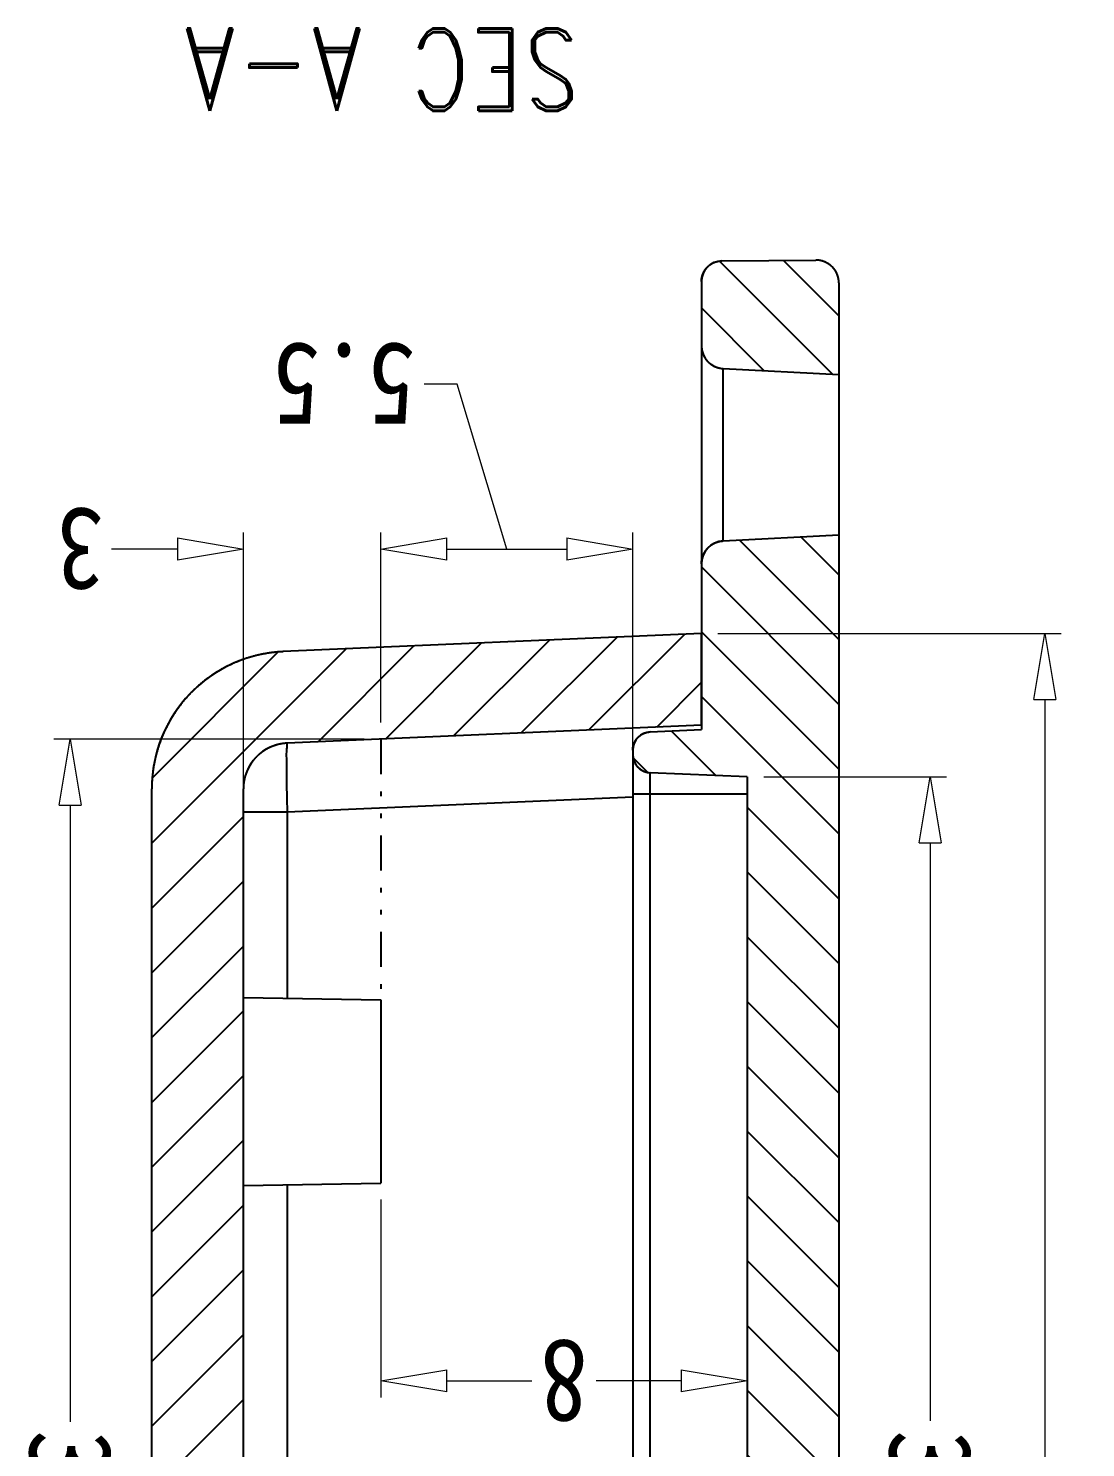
# Model space of a CAD drawing. Header units: millimetres. Extents: x 1786 to 3123, y -2632 to -1928.
# Drawn here: x 2889.3 to 2912.38, y -2575.81 to -2544.83 of the extents above; entities that cross this region are included whole.
import ezdxf
from ezdxf.enums import TextEntityAlignment as Align

# ---------------------------------------------------------------- set-up
doc = ezdxf.new("R2010")
doc.units = ezdxf.units.MM
doc.linetypes.add('DIVIDE', pattern=[31.75, 12.7, -6.35, 0, -6.35, 0, -6.35])
doc.layers.add('dim', color=3, linetype='Continuous', lineweight=9)
doc.layers.add('hatch', color=56, linetype='Continuous', lineweight=9)
doc.styles.add('FFS', font='SIMFANG.TTF', dxfattribs={"width": 0.85})
doc.styles.add('LongTou', font='romand.shx', dxfattribs={"width": 0.8, "bigfont": 'whgdtxt.shx'})
doc.dimstyles.new('YanXiu', dxfattribs={"dimtxt": 2.5, "dimasz": 2.2, "dimexe": 1, "dimexo": 0.6, "dimgap": 0.66, "dimtad": 0, "dimzin": 9, "dimdsep": 46, "dimtxsty": 'FFS', "dimblk": 'CLOSEDBLANK', "dimcen": 0, "dimclrd": 256, "dimclre": 131, "dimclrt": 42, "dimazin": 0, "dimtfac": 1, "dimtofl": 0, "dimtmove": 0, "dimatfit": 3, "dimldrblk": 'CLOSEDBLANK', "dimfxl": 1, "dimlwd": 5, "dimlwe": 5, "dimarcsym": 0})

# ---------------------------------------------------------------- blocks, each defined once
blk = doc.blocks.new('_ClosedBlank')
at = {"color": 0, "linetype": 'ByBlock', "lineweight": -2}
for p, q in [((-1, 0.167), (0, 0)), ((-1, 0.167), (-1, -0.167)), ((0, 0), (-1, -0.167))]:
    blk.add_line(p, q, dxfattribs=at)
blk = doc.blocks.new('*D192')
at = {"layer": 'Defpoints', "color": 0}
for p in [(2732.109, -2385.749), (2728.115, -2419.479), (2732.109, -2419.479)]:
    blk.add_point(p, dxfattribs=at)
at = {"layer": 'dim', "color": 131, "lineweight": 5}
for p, q in [((2731.749, -2385.749), (2727.756, -2385.749)), ((2731.749, -2419.479), (2727.756, -2419.479))]:
    blk.add_line(p, q, dxfattribs=at)
at = {"layer": 'dim', "lineweight": 5}
for p, q in [((2728.115, -2387.189), (2728.115, -2399.806)), ((2728.115, -2418.039), (2728.115, -2405.422))]:
    blk.add_line(p, q, dxfattribs=at)
at = {"layer": 'dim', "lineweight": 5, "xscale": 1.44, "yscale": 1.44, "zscale": 1.44}
for p, rotation in [((2728.115, -2385.749), 90), ((2728.115, -2419.479), 270)]:
    blk.add_blockref('_ClosedBlank', p, dxfattribs=dict(at, rotation=rotation))
at = {"layer": 'dim', "color": 42, "insert": (2728.115, -2402.614), "char_height": 1.8, "attachment_point": 5, "rotation": 90, "style": 'FFS'}
blk.add_mtext('33.73', dxfattribs=at)
blk = doc.blocks.new('*D193')
at = {"layer": 'Defpoints', "color": 0}
for p in [(2733.109, -2382.614), (2725.615, -2422.614), (2733.109, -2422.614)]:
    blk.add_point(p, dxfattribs=at)
at = {"layer": 'dim', "color": 131, "lineweight": 5}
for p, q in [((2732.749, -2382.614), (2725.256, -2382.614)), ((2732.749, -2422.614), (2725.256, -2422.614))]:
    blk.add_line(p, q, dxfattribs=at)
at = {"layer": 'dim', "lineweight": 5}
for p, q in [((2725.615, -2384.054), (2725.615, -2401.336)), ((2725.615, -2421.174), (2725.615, -2403.892))]:
    blk.add_line(p, q, dxfattribs=at)
at = {"layer": 'dim', "lineweight": 5, "xscale": 1.44, "yscale": 1.44, "zscale": 1.44}
for p, rotation in [((2725.615, -2382.614), 90), ((2725.615, -2422.614), 270)]:
    blk.add_blockref('_ClosedBlank', p, dxfattribs=dict(at, rotation=rotation))
at = {"layer": 'dim', "color": 42, "insert": (2725.615, -2402.614), "char_height": 1.8, "attachment_point": 5, "rotation": 90, "style": 'FFS'}
blk.add_mtext('40', dxfattribs=at)
blk = doc.blocks.new('*D194')
at = {"layer": 'Defpoints', "color": 0}
for p in [(2732.109, -2406.293), (2732.109, -2409.049, 0), (2740.109, -2410.614, 0)]:
    blk.add_point(p, dxfattribs=at)
at = {"layer": 'dim', "color": 131, "lineweight": 5}
for p, q in [((2732.109, -2408.689), (2732.109, -2405.933)), ((2740.109, -2410.254), (2740.109, -2405.933))]:
    blk.add_line(p, q, dxfattribs=at)
at = {"layer": 'dim', "lineweight": 5}
for p, q in [((2733.549, -2406.293), (2735.41, -2406.293)), ((2738.669, -2406.293), (2736.808, -2406.293))]:
    blk.add_line(p, q, dxfattribs=at)
at = {"layer": 'dim', "lineweight": 5, "xscale": 1.44, "yscale": 1.44, "zscale": 1.44, "rotation": 180}
blk.add_blockref('_ClosedBlank', (2732.109, -2406.293), dxfattribs=at)
at = {"layer": 'dim', "lineweight": 5, "xscale": 1.44, "yscale": 1.44, "zscale": 1.44}
blk.add_blockref('_ClosedBlank', (2740.109, -2406.293), dxfattribs=at)
at = {"layer": 'dim', "color": 42, "insert": (2736.109, -2406.293), "char_height": 1.8, "attachment_point": 5, "style": 'FFS'}
blk.add_mtext('8', dxfattribs=at)
blk = doc.blocks.new('*D202')
at = {"layer": 'Defpoints', "color": 0}
for p in [(2743.109, -2417.25, 0), (2740.109, -2420.306, 0), (2740.109, -2424.456)]:
    blk.add_point(p, dxfattribs=at)
at = {"layer": 'dim', "color": 131, "lineweight": 5}
for p, q in [((2743.109, -2417.61), (2743.109, -2424.816)), ((2740.109, -2420.666), (2740.109, -2424.816))]:
    blk.add_line(p, q, dxfattribs=at)
at = {"layer": 'dim', "lineweight": 5}
for p, q in [((2738.669, -2424.456), (2737.229, -2424.456)), ((2744.549, -2424.456), (2745.989, -2424.456))]:
    blk.add_line(p, q, dxfattribs=at)
at = {"layer": 'dim', "lineweight": 5, "xscale": 1.44, "yscale": 1.44, "zscale": 1.44}
blk.add_blockref('_ClosedBlank', (2740.109, -2424.456), dxfattribs=at)
at = {"layer": 'dim', "lineweight": 5, "xscale": 1.44, "yscale": 1.44, "zscale": 1.44, "rotation": 180}
blk.add_blockref('_ClosedBlank', (2743.109, -2424.456), dxfattribs=at)
at = {"layer": 'dim', "color": 42, "insert": (2746.679, -2424.456), "char_height": 1.8, "attachment_point": 5, "style": 'FFS'}
blk.add_mtext('3', dxfattribs=at)
blk = doc.blocks.new('*D203')
at = {"layer": 'Defpoints', "color": 0}
for p in [(2740.109, -2384.921, 0), (2746.888, -2384.921), (2740.109, -2420.306, 0)]:
    blk.add_point(p, dxfattribs=at)
at = {"layer": 'dim', "color": 131, "lineweight": 5}
for p, q in [((2740.469, -2384.921), (2747.248, -2384.921)), ((2740.469, -2420.306), (2747.248, -2420.306))]:
    blk.add_line(p, q, dxfattribs=at)
at = {"layer": 'dim', "lineweight": 5}
for p, q in [((2746.888, -2386.361), (2746.888, -2399.831)), ((2746.888, -2418.866), (2746.888, -2405.397))]:
    blk.add_line(p, q, dxfattribs=at)
at = {"layer": 'dim', "lineweight": 5, "xscale": 1.44, "yscale": 1.44, "zscale": 1.44}
for p, rotation in [((2746.888, -2384.921), 90), ((2746.888, -2420.306), 270)]:
    blk.add_blockref('_ClosedBlank', p, dxfattribs=dict(at, rotation=rotation))
at = {"layer": 'dim', "color": 42, "insert": (2746.888, -2402.614), "char_height": 1.8, "attachment_point": 5, "rotation": 90, "style": 'FFS'}
blk.add_mtext('35.38', dxfattribs=at)
blk = doc.blocks.new('*D204')
at = {"layer": 'Defpoints', "color": 0}
for p in [(2734.609, -2418.813, 0), (2740.109, -2420.306, 0), (2734.609, -2424.456)]:
    blk.add_point(p, dxfattribs=at)
at = {"layer": 'dim', "color": 131, "lineweight": 5}
for p, q in [((2734.609, -2419.173), (2734.609, -2424.816)), ((2740.109, -2420.666), (2740.109, -2424.816))]:
    blk.add_line(p, q, dxfattribs=at)
at = {"layer": 'dim', "lineweight": 5}
for p, q in [((2738.669, -2424.456), (2736.049, -2424.456)), ((2737.359, -2424.456), (2738.439, -2428.056)), ((2738.439, -2428.056), (2739.158, -2428.056))]:
    blk.add_line(p, q, dxfattribs=at)
at = {"layer": 'dim', "lineweight": 5, "xscale": 1.44, "yscale": 1.44, "zscale": 1.44, "rotation": 180}
blk.add_blockref('_ClosedBlank', (2734.609, -2424.456), dxfattribs=at)
at = {"layer": 'dim', "lineweight": 5, "xscale": 1.44, "yscale": 1.44, "zscale": 1.44}
blk.add_blockref('_ClosedBlank', (2740.109, -2424.456), dxfattribs=at)
at = {"layer": 'dim', "color": 42, "insert": (2740.912, -2428.056), "char_height": 1.8, "attachment_point": 5, "style": 'FFS'}
blk.add_mtext('5.5', dxfattribs=at)
blk = doc.blocks.new('*u246')
at = {"linetype": 'Continuous'}
h = blk.add_hatch(dxfattribs=at)
h.set_pattern_fill('DEFAULT__2', color=40, angle=135, style=0, pattern_type=0)
h.set_pattern_definition([(135, (507.9545, -448.0673), (-0.7071068, -0.7071068), [])])
edge = h.paths.add_edge_path()
edge.add_line((-85.442, 60.028), (-85.442, 61.428))
edge.add_spline(control_points=[(-85.442, 60.028), (-85.442, 59.766), (-85.626, 59.58), (-85.888, 59.578)], knot_values=[0, 0, 0, 0, 1, 1, 1, 1], weights=[1, 0.80679, 0.80679, 1], degree=3, periodic=0)
edge.add_line((-85.888, 59.578), (-87.937, 59.56))
edge.add_spline(control_points=[(-88.442, 60.06), (-88.442, 59.765), (-88.232, 59.558), (-87.937, 59.56)], knot_values=[0, 0, 0, 0, 1, 1, 1, 1], weights=[1, 0.802676, 0.802676, 1], degree=3, periodic=0)
edge.add_line((-88.442, 60.06), (-88.442, 62.06))
edge.add_line((-85.915, 61.928), (-88.442, 62.06))
edge.add_spline(control_points=[(-85.442, 61.428), (-85.442, 61.709), (-85.635, 61.913), (-85.915, 61.928)], knot_values=[0, 0, 0, 0, 1, 1, 1, 1], weights=[1, 0.816916, 0.816916, 1], degree=3, periodic=0)
edge = h.paths.add_edge_path()
edge.add_line((-85.442, 66.192), (-85.442, 69.812))
edge.add_spline(control_points=[(-85.442, 66.192), (-85.442, 65.911), (-85.635, 65.707), (-85.915, 65.693)], knot_values=[0, 0, 0, 0, 1, 1, 1, 1], weights=[1, 0.816916, 0.816916, 1], degree=3, periodic=0)
edge.add_line((-85.915, 65.693), (-88.442, 65.56))
edge.add_line((-88.442, 65.56), (-88.442, 109.86))
edge.add_line((-85.915, 109.728), (-88.442, 109.86))
edge.add_spline(control_points=[(-85.442, 109.228), (-85.442, 109.509), (-85.635, 109.713), (-85.915, 109.728)], knot_values=[0, 0, 0, 0, 1, 1, 1, 1], weights=[1, 0.816916, 0.816916, 1], degree=3, periodic=0)
edge.add_line((-85.442, 105.608), (-85.442, 109.228))
edge.add_line((-84.324, 105.559), (-85.442, 105.608))
edge.add_spline(control_points=[(-83.942, 105.16), (-83.942, 105.386), (-84.098, 105.55), (-84.324, 105.559)], knot_values=[0, 0, 0, 0, 1, 1, 1, 1], weights=[1, 0.814909, 0.814909, 1], degree=3, periodic=0)
edge.add_line((-83.942, 105.067), (-83.942, 105.16))
edge.add_spline(control_points=[(-83.942, 105.067), (-83.942, 104.841), (-84.098, 104.678), (-84.324, 104.668)], knot_values=[0, 0, 0, 0, 1, 1, 1, 1], weights=[1, 0.814909, 0.814909, 1], degree=3, periodic=0)
edge.add_line((-86.442, 104.575), (-84.324, 104.668))
edge.add_line((-86.442, 70.845), (-86.442, 104.575))
edge.add_line((-86.442, 70.845), (-84.324, 70.753))
edge.add_spline(control_points=[(-83.942, 70.353), (-83.942, 70.579), (-84.098, 70.743), (-84.324, 70.753)], knot_values=[0, 0, 0, 0, 1, 1, 1, 1], weights=[1, 0.814909, 0.814909, 1], degree=3, periodic=0)
edge.add_line((-83.942, 70.261), (-83.942, 70.353))
edge.add_spline(control_points=[(-83.942, 70.261), (-83.942, 70.034), (-84.098, 69.871), (-84.324, 69.861)], knot_values=[0, 0, 0, 0, 1, 1, 1, 1], weights=[1, 0.814909, 0.814909, 1], degree=3, periodic=0)
edge.add_line((-84.324, 69.861), (-85.442, 69.812))
edge = h.paths.add_edge_path()
edge.add_line((-85.442, 113.992), (-85.442, 115.392))
edge.add_spline(control_points=[(-85.442, 113.992), (-85.442, 113.711), (-85.635, 113.507), (-85.915, 113.493)], knot_values=[0, 0, 0, 0, 1, 1, 1, 1], weights=[1, 0.816916, 0.816916, 1], degree=3, periodic=0)
edge.add_line((-85.915, 113.493), (-88.442, 113.36))
edge.add_line((-88.442, 113.36), (-88.442, 115.36))
edge.add_spline(control_points=[(-88.442, 115.36), (-88.442, 115.655), (-88.232, 115.863), (-87.937, 115.86)], knot_values=[0, 0, 0, 0, 1, 1, 1, 1], weights=[1, 0.802676, 0.802676, 1], degree=3, periodic=0)
edge.add_line((-85.888, 115.842), (-87.937, 115.86))
edge.add_spline(control_points=[(-85.442, 115.392), (-85.442, 115.654), (-85.626, 115.84), (-85.888, 115.842)], knot_values=[0, 0, 0, 0, 1, 1, 1, 1], weights=[1, 0.80679, 0.80679, 1], degree=3, periodic=0)
h = blk.add_hatch(dxfattribs=at)
h.set_pattern_fill('DEFAULT__1', color=40, angle=225, style=0, pattern_type=0)
h.set_pattern_definition([(225, (507.9545, -448.0673), (0.7071068, -0.7071068), [])])
edge = h.paths.add_edge_path()
edge.add_line((-85.442, 69.712), (-85.442, 67.71))
edge.add_line((-85.442, 69.712), (-76.398, 70.107))
edge.add_spline(control_points=[(-76.398, 70.107), (-75.833, 70.132), (-75.442, 70.54), (-75.442, 71.106)], knot_values=[0, 0, 0, 0, 1, 1, 1, 1], weights=[1, 0.814909, 0.814909, 1], degree=3, periodic=0)
edge.add_line((-75.442, 104.314), (-75.442, 71.106))
edge.add_spline(control_points=[(-76.398, 105.313), (-75.833, 105.289), (-75.442, 104.88), (-75.442, 104.314)], knot_values=[0, 0, 0, 0, 1, 1, 1, 1], weights=[1, 0.814909, 0.814909, 1], degree=3, periodic=0)
edge.add_line((-85.442, 105.708), (-76.398, 105.313))
edge.add_line((-85.442, 107.71), (-85.442, 105.708))
edge.add_line((-85.442, 107.71), (-76.311, 107.312))
edge.add_spline(control_points=[(-76.311, 107.312), (-74.615, 107.237), (-73.442, 106.012), (-73.442, 104.314)], knot_values=[0, 0, 0, 0, 1, 1, 1, 1], weights=[1, 0.814909, 0.814909, 1], degree=3, periodic=0)
edge.add_line((-73.442, 104.314), (-73.442, 71.106))
edge.add_spline(control_points=[(-76.311, 68.109), (-74.615, 68.183), (-73.442, 69.409), (-73.442, 71.106)], knot_values=[0, 0, 0, 0, 1, 1, 1, 1], weights=[1, 0.814909, 0.814909, 1], degree=3, periodic=0)
edge.add_line((-85.442, 67.71), (-76.311, 68.109))
at = {"color": 7, "linetype": 'Continuous'}
for p, q in [((-88.442, 60.06, 0), (-88.442, 115.36, 0)), ((-88.442, 65.56, 0), (-88.442, 109.86, 0)), ((-86.442, 70.845, 0), (-86.442, 104.575, 0)), ((-86.442, 70.845, 0), (-86.442, 104.575, 0)), ((-75.442, 104.314, 0), (-75.442, 71.106, 0)), ((-75.442, 104.314, 0), (-75.442, 71.106, 0)), ((-73.442, 104.314, 0), (-73.442, 71.106, 0)), ((-73.442, 104.314, 0), (-73.442, 71.106, 0)), ((-84.324, 99.445, 0), (-84.324, 70.753, 0)), ((-83.942, 70.261, 0), (-83.942, 99.451, 0)), ((-76.398, 79.746, 0), (-76.398, 97.477, 0)), ((-75.442, 79.763, 0), (-78.442, 79.71, 0)), ((-78.442, 75.71, 0), (-78.442, 79.71, 0)), ((-75.442, 75.658, 0), (-78.442, 75.71, 0)), ((-76.398, 71.606, 0), (-76.398, 75.675, 0)), ((-76.398, 71.606, 0), (-83.944, 71.276, 0)), ((-75.442, 71.606, 0), (-76.398, 71.606, 0)), ((-83.942, 71.211, 0), (-86.442, 71.211, 0)), ((-86.442, 70.845, 0), (-84.324, 70.753, 0)), ((-86.442, 70.845, 0), (-84.324, 70.753, 0)), ((-83.942, 70.261, 0), (-83.942, 70.353, 0)), ((-85.442, 69.712, 0), (-76.398, 70.107, 0)), ((-85.442, 69.712, 0), (-76.398, 70.107, 0)), ((-84.324, 69.861, 0), (-85.442, 69.812, 0)), ((-84.324, 69.861, 0), (-85.442, 69.812, 0)), ((-85.442, 60.028, 0), (-85.442, 69.812, 0)), ((-85.442, 66.192, 0), (-85.442, 69.812, 0)), ((-85.442, 69.712, 0), (-85.442, 67.71, 0)), ((-85.442, 67.71, 0), (-76.311, 68.109, 0)), ((-85.442, 67.71, 0), (-76.311, 68.109, 0)), ((-85.915, 65.693, 0), (-88.442, 65.56, 0)), ((-85.915, 65.693, 0), (-88.442, 65.56, 0)), ((-85.915, 65.693, 0), (-85.915, 61.928, 0)), ((-85.915, 61.928, 0), (-88.442, 62.06, 0)), ((-85.915, 61.928, 0), (-88.442, 62.06, 0)), ((-88.442, 60.06, 0), (-88.442, 62.06, 0)), ((-85.442, 60.028, 0), (-85.442, 61.428, 0)), ((-85.888, 59.578, 0), (-87.937, 59.56, 0)), ((-85.888, 59.578, 0), (-87.937, 59.56, 0))]:
    blk.add_line(p, q, dxfattribs=at)
at = {"color": 2, "linetype": 'DIVIDE', "ltscale": 0.06}
blk.add_line((-78.442, 70.018, 0), (-78.442, 75.71, 0), dxfattribs=at)
at = {"color": 7, "linetype": 'Continuous'}
for centre, radius, start, end in [((-76.442, 71.106, 0), 1, 272.5, 0), ((-76.442, 71.106, 0), 3, 272.5, 0), ((-84.342, 70.353, 0), 0.4, 0, 87.5), ((-84.342, 70.261, 0), 0.4, 272.5, 0), ((-85.942, 66.192, 0), 0.5, 273, 0), ((-85.942, 61.428, 0), 0.5, 0, 87), ((-87.942, 60.06, 0), 0.5, 180, 270.5), ((-85.892, 60.028, 0), 0.45, 270.5, 0)]:
    blk.add_arc(centre, radius, start, end, dxfattribs=at)
for points, start_tangent, end_tangent in [([(-76.398, 70.107, 0), (-76.389, 70.145, 0), (-76.383, 70.256, 0), (-76.38, 70.434, 0), (-76.38, 70.672, 0), (-76.383, 70.956, 0), (-76.389, 71.272, 0), (-76.398, 71.606, 0)], (0.998998, 0.044752), (-0.029065, 0.999578)), ([(-76.398, 70.107, 0), (-76.387, 70.107, 0), (-76.376, 70.108, 0), (-76.365, 70.109, 0), (-76.355, 70.11, 0), (-76.344, 70.111, 0), (-76.333, 70.112, 0), (-76.322, 70.113, 0), (-76.31, 70.115, 0), (-76.299, 70.116, 0), (-76.288, 70.118, 0), (-76.277, 70.12, 0), (-76.266, 70.122, 0), (-76.255, 70.124, 0), (-76.244, 70.126, 0), (-76.232, 70.128, 0), (-76.221, 70.131, 0), (-76.21, 70.133, 0), (-76.199, 70.136, 0), (-76.188, 70.139, 0), (-76.176, 70.142, 0), (-76.165, 70.145, 0), (-76.154, 70.148, 0), (-76.143, 70.152, 0), (-76.131, 70.155, 0), (-76.12, 70.159, 0), (-76.109, 70.163, 0), (-76.098, 70.167, 0), (-76.087, 70.171, 0), (-76.075, 70.175, 0), (-76.064, 70.18, 0), (-76.053, 70.185, 0), (-76.042, 70.189, 0), (-76.031, 70.194, 0), (-76.02, 70.199, 0), (-76.009, 70.204, 0), (-75.998, 70.21, 0), (-75.987, 70.215, 0), (-75.976, 70.221, 0), (-75.966, 70.227, 0), (-75.955, 70.232, 0), (-75.944, 70.238, 0), (-75.934, 70.245, 0), (-75.923, 70.251, 0), (-75.912, 70.257, 0), (-75.902, 70.264, 0), (-75.892, 70.271, 0), (-75.881, 70.278, 0), (-75.871, 70.285, 0), (-75.861, 70.292, 0), (-75.851, 70.299, 0), (-75.841, 70.307, 0), (-75.831, 70.314, 0), (-75.821, 70.322, 0), (-75.811, 70.33, 0), (-75.802, 70.338, 0), (-75.792, 70.346, 0), (-75.783, 70.354, 0), (-75.773, 70.362, 0), (-75.764, 70.371, 0), (-75.755, 70.379, 0), (-75.746, 70.388, 0), (-75.737, 70.397, 0), (-75.728, 70.405, 0), (-75.719, 70.414, 0), (-75.711, 70.424, 0), (-75.702, 70.433, 0), (-75.694, 70.442, 0), (-75.685, 70.452, 0), (-75.677, 70.461, 0), (-75.669, 70.471, 0), (-75.661, 70.48, 0), (-75.654, 70.49, 0), (-75.646, 70.5, 0), (-75.638, 70.51, 0), (-75.631, 70.52, 0), (-75.624, 70.53, 0), (-75.617, 70.541, 0), (-75.61, 70.551, 0), (-75.603, 70.561, 0), (-75.596, 70.572, 0), (-75.59, 70.582, 0), (-75.583, 70.593, 0), (-75.577, 70.604, 0), (-75.571, 70.614, 0), (-75.565, 70.625, 0), (-75.559, 70.636, 0), (-75.553, 70.647, 0), (-75.548, 70.658, 0), (-75.542, 70.669, 0), (-75.537, 70.68, 0), (-75.532, 70.691, 0), (-75.527, 70.702, 0), (-75.522, 70.713, 0), (-75.517, 70.724, 0), (-75.513, 70.736, 0), (-75.508, 70.747, 0), (-75.504, 70.758, 0), (-75.5, 70.769, 0), (-75.496, 70.781, 0), (-75.492, 70.792, 0), (-75.489, 70.803, 0), (-75.485, 70.815, 0), (-75.482, 70.826, 0), (-75.478, 70.837, 0), (-75.475, 70.849, 0), (-75.472, 70.86, 0), (-75.469, 70.872, 0), (-75.467, 70.883, 0), (-75.464, 70.894, 0), (-75.462, 70.906, 0), (-75.46, 70.917, 0), (-75.458, 70.928, 0), (-75.456, 70.94, 0), (-75.454, 70.951, 0), (-75.452, 70.962, 0), (-75.45, 70.973, 0), (-75.449, 70.985, 0), (-75.448, 70.996, 0), (-75.447, 71.007, 0), (-75.445, 71.018, 0), (-75.445, 71.029, 0), (-75.444, 71.04, 0), (-75.443, 71.051, 0), (-75.443, 71.062, 0), (-75.442, 71.073, 0), (-75.442, 71.084, 0), (-75.442, 71.095, 0), (-75.442, 71.106, 0)], (0.999048, 0.043619), (0, 1)), ([(-76.311, 68.109, 0), (-76.278, 68.11, 0), (-76.246, 68.112, 0), (-76.213, 68.115, 0), (-76.18, 68.117, 0), (-76.147, 68.12, 0), (-76.114, 68.124, 0), (-76.081, 68.128, 0), (-76.048, 68.132, 0), (-76.015, 68.136, 0), (-75.982, 68.141, 0), (-75.948, 68.147, 0), (-75.915, 68.153, 0), (-75.881, 68.159, 0), (-75.848, 68.165, 0), (-75.814, 68.172, 0), (-75.78, 68.18, 0), (-75.747, 68.188, 0), (-75.713, 68.196, 0), (-75.679, 68.204, 0), (-75.646, 68.214, 0), (-75.612, 68.223, 0), (-75.578, 68.233, 0), (-75.544, 68.243, 0), (-75.511, 68.254, 0), (-75.477, 68.265, 0), (-75.443, 68.277, 0), (-75.41, 68.289, 0), (-75.376, 68.301, 0), (-75.343, 68.314, 0), (-75.31, 68.328, 0), (-75.276, 68.342, 0), (-75.243, 68.356, 0), (-75.21, 68.37, 0), (-75.177, 68.386, 0), (-75.144, 68.401, 0), (-75.111, 68.417, 0), (-75.079, 68.434, 0), (-75.046, 68.45, 0), (-75.014, 68.468, 0), (-74.981, 68.485, 0), (-74.949, 68.503, 0), (-74.917, 68.522, 0), (-74.886, 68.541, 0), (-74.854, 68.56, 0), (-74.823, 68.58, 0), (-74.792, 68.6, 0), (-74.761, 68.621, 0), (-74.73, 68.642, 0), (-74.7, 68.664, 0), (-74.669, 68.685, 0), (-74.639, 68.708, 0), (-74.61, 68.73, 0), (-74.58, 68.753, 0), (-74.551, 68.777, 0), (-74.522, 68.801, 0), (-74.493, 68.825, 0), (-74.465, 68.849, 0), (-74.437, 68.874, 0), (-74.409, 68.9, 0), (-74.381, 68.925, 0), (-74.354, 68.951, 0), (-74.327, 68.978, 0), (-74.301, 69.004, 0), (-74.275, 69.031, 0), (-74.249, 69.059, 0), (-74.223, 69.086, 0), (-74.198, 69.114, 0), (-74.173, 69.143, 0), (-74.149, 69.171, 0), (-74.125, 69.2, 0), (-74.101, 69.229, 0), (-74.078, 69.259, 0), (-74.055, 69.289, 0), (-74.032, 69.319, 0), (-74.01, 69.349, 0), (-73.988, 69.379, 0), (-73.967, 69.41, 0), (-73.946, 69.441, 0), (-73.926, 69.472, 0), (-73.905, 69.504, 0), (-73.886, 69.535, 0), (-73.866, 69.567, 0), (-73.848, 69.599, 0), (-73.829, 69.631, 0), (-73.811, 69.663, 0), (-73.794, 69.696, 0), (-73.776, 69.729, 0), (-73.76, 69.762, 0), (-73.743, 69.794, 0), (-73.728, 69.828, 0), (-73.712, 69.861, 0), (-73.697, 69.894, 0), (-73.683, 69.928, 0), (-73.669, 69.961, 0), (-73.655, 69.995, 0), (-73.642, 70.029, 0), (-73.629, 70.062, 0), (-73.617, 70.096, 0), (-73.605, 70.13, 0), (-73.593, 70.164, 0), (-73.582, 70.198, 0), (-73.572, 70.232, 0), (-73.562, 70.266, 0), (-73.552, 70.3, 0), (-73.543, 70.335, 0), (-73.534, 70.369, 0), (-73.525, 70.403, 0), (-73.517, 70.437, 0), (-73.51, 70.471, 0), (-73.502, 70.505, 0), (-73.496, 70.539, 0), (-73.489, 70.573, 0), (-73.483, 70.607, 0), (-73.478, 70.641, 0), (-73.473, 70.675, 0), (-73.468, 70.708, 0), (-73.464, 70.742, 0), (-73.46, 70.776, 0), (-73.456, 70.809, 0), (-73.453, 70.843, 0), (-73.45, 70.876, 0), (-73.448, 70.909, 0), (-73.446, 70.942, 0), (-73.444, 70.975, 0), (-73.443, 71.008, 0), (-73.442, 71.041, 0), (-73.442, 71.074, 0), (-73.442, 71.106, 0)], (0.999048, 0.043619), (0, 1)), ([(-83.942, 70.353, 0), (-83.942, 70.357, 0), (-83.942, 70.362, 0), (-83.942, 70.366, 0), (-83.942, 70.37, 0), (-83.942, 70.375, 0), (-83.942, 70.379, 0), (-83.943, 70.384, 0), (-83.943, 70.388, 0), (-83.944, 70.393, 0), (-83.944, 70.397, 0), (-83.945, 70.402, 0), (-83.945, 70.406, 0), (-83.946, 70.411, 0), (-83.946, 70.415, 0), (-83.947, 70.42, 0), (-83.948, 70.424, 0), (-83.949, 70.429, 0), (-83.95, 70.433, 0), (-83.951, 70.438, 0), (-83.952, 70.442, 0), (-83.953, 70.447, 0), (-83.954, 70.451, 0), (-83.955, 70.456, 0), (-83.956, 70.46, 0), (-83.958, 70.465, 0), (-83.959, 70.47, 0), (-83.96, 70.474, 0), (-83.962, 70.479, 0), (-83.963, 70.483, 0), (-83.965, 70.488, 0), (-83.967, 70.492, 0), (-83.968, 70.497, 0), (-83.97, 70.501, 0), (-83.972, 70.506, 0), (-83.974, 70.51, 0), (-83.976, 70.515, 0), (-83.978, 70.519, 0), (-83.98, 70.523, 0), (-83.982, 70.528, 0), (-83.984, 70.532, 0), (-83.986, 70.537, 0), (-83.989, 70.541, 0), (-83.991, 70.545, 0), (-83.993, 70.55, 0), (-83.996, 70.554, 0), (-83.998, 70.558, 0), (-84.001, 70.562, 0), (-84.003, 70.567, 0), (-84.006, 70.571, 0), (-84.009, 70.575, 0), (-84.012, 70.579, 0), (-84.015, 70.583, 0), (-84.017, 70.587, 0), (-84.02, 70.591, 0), (-84.023, 70.595, 0), (-84.026, 70.599, 0), (-84.03, 70.603, 0), (-84.033, 70.607, 0), (-84.036, 70.611, 0), (-84.039, 70.615, 0), (-84.042, 70.619, 0), (-84.046, 70.622, 0), (-84.049, 70.626, 0), (-84.053, 70.63, 0), (-84.056, 70.633, 0), (-84.06, 70.637, 0), (-84.063, 70.64, 0), (-84.067, 70.644, 0), (-84.071, 70.647, 0), (-84.074, 70.651, 0), (-84.078, 70.654, 0), (-84.082, 70.657, 0), (-84.086, 70.66, 0), (-84.09, 70.664, 0), (-84.093, 70.667, 0), (-84.097, 70.67, 0), (-84.101, 70.673, 0), (-84.105, 70.676, 0), (-84.109, 70.679, 0), (-84.113, 70.682, 0), (-84.118, 70.684, 0), (-84.122, 70.687, 0), (-84.126, 70.69, 0), (-84.13, 70.692, 0), (-84.134, 70.695, 0), (-84.138, 70.698, 0), (-84.143, 70.7, 0), (-84.147, 70.702, 0), (-84.151, 70.705, 0), (-84.156, 70.707, 0), (-84.16, 70.709, 0), (-84.164, 70.712, 0), (-84.169, 70.714, 0), (-84.173, 70.716, 0), (-84.177, 70.718, 0), (-84.182, 70.72, 0), (-84.186, 70.722, 0), (-84.191, 70.723, 0), (-84.195, 70.725, 0), (-84.2, 70.727, 0), (-84.204, 70.729, 0), (-84.209, 70.73, 0), (-84.213, 70.732, 0), (-84.218, 70.733, 0), (-84.222, 70.735, 0), (-84.226, 70.736, 0), (-84.231, 70.737, 0), (-84.235, 70.739, 0), (-84.24, 70.74, 0), (-84.244, 70.741, 0), (-84.249, 70.742, 0), (-84.253, 70.743, 0), (-84.258, 70.744, 0), (-84.262, 70.745, 0), (-84.267, 70.746, 0), (-84.271, 70.747, 0), (-84.276, 70.748, 0), (-84.28, 70.748, 0), (-84.285, 70.749, 0), (-84.289, 70.75, 0), (-84.294, 70.75, 0), (-84.298, 70.751, 0), (-84.302, 70.751, 0), (-84.307, 70.751, 0), (-84.311, 70.752, 0), (-84.316, 70.752, 0), (-84.32, 70.752, 0), (-84.324, 70.753, 0)], (0, 1), (-0.999048, 0.043619)), ([(-83.942, 70.261, 0), (-83.942, 70.256, 0), (-83.942, 70.252, 0), (-83.942, 70.248, 0), (-83.942, 70.243, 0), (-83.942, 70.239, 0), (-83.942, 70.234, 0), (-83.943, 70.23, 0), (-83.943, 70.225, 0), (-83.944, 70.221, 0), (-83.944, 70.217, 0), (-83.945, 70.212, 0), (-83.945, 70.208, 0), (-83.946, 70.203, 0), (-83.946, 70.199, 0), (-83.947, 70.194, 0), (-83.948, 70.19, 0), (-83.949, 70.185, 0), (-83.95, 70.18, 0), (-83.951, 70.176, 0), (-83.952, 70.171, 0), (-83.953, 70.167, 0), (-83.954, 70.162, 0), (-83.955, 70.158, 0), (-83.956, 70.153, 0), (-83.958, 70.149, 0), (-83.959, 70.144, 0), (-83.96, 70.14, 0), (-83.962, 70.135, 0), (-83.963, 70.13, 0), (-83.965, 70.126, 0), (-83.967, 70.121, 0), (-83.968, 70.117, 0), (-83.97, 70.112, 0), (-83.972, 70.108, 0), (-83.974, 70.103, 0), (-83.976, 70.099, 0), (-83.978, 70.095, 0), (-83.98, 70.09, 0), (-83.982, 70.086, 0), (-83.984, 70.081, 0), (-83.986, 70.077, 0), (-83.989, 70.073, 0), (-83.991, 70.068, 0), (-83.993, 70.064, 0), (-83.996, 70.06, 0), (-83.998, 70.055, 0), (-84.001, 70.051, 0), (-84.003, 70.047, 0), (-84.006, 70.043, 0), (-84.009, 70.039, 0), (-84.012, 70.034, 0), (-84.015, 70.03, 0), (-84.017, 70.026, 0), (-84.02, 70.022, 0), (-84.023, 70.018, 0), (-84.026, 70.014, 0), (-84.03, 70.01, 0), (-84.033, 70.006, 0), (-84.036, 70.003, 0), (-84.039, 69.999, 0), (-84.042, 69.995, 0), (-84.046, 69.991, 0), (-84.049, 69.988, 0), (-84.053, 69.984, 0), (-84.056, 69.98, 0), (-84.06, 69.977, 0), (-84.063, 69.973, 0), (-84.067, 69.97, 0), (-84.071, 69.966, 0), (-84.074, 69.963, 0), (-84.078, 69.96, 0), (-84.082, 69.956, 0), (-84.086, 69.953, 0), (-84.09, 69.95, 0), (-84.093, 69.947, 0), (-84.097, 69.944, 0), (-84.101, 69.941, 0), (-84.105, 69.938, 0), (-84.109, 69.935, 0), (-84.113, 69.932, 0), (-84.118, 69.929, 0), (-84.122, 69.927, 0), (-84.126, 69.924, 0), (-84.13, 69.921, 0), (-84.134, 69.919, 0), (-84.138, 69.916, 0), (-84.143, 69.914, 0), (-84.147, 69.911, 0), (-84.151, 69.909, 0), (-84.156, 69.907, 0), (-84.16, 69.904, 0), (-84.164, 69.902, 0), (-84.169, 69.9, 0), (-84.173, 69.898, 0), (-84.177, 69.896, 0), (-84.182, 69.894, 0), (-84.186, 69.892, 0), (-84.191, 69.89, 0), (-84.195, 69.888, 0), (-84.2, 69.887, 0), (-84.204, 69.885, 0), (-84.209, 69.883, 0), (-84.213, 69.882, 0), (-84.218, 69.88, 0), (-84.222, 69.879, 0), (-84.226, 69.878, 0), (-84.231, 69.876, 0), (-84.235, 69.875, 0), (-84.24, 69.874, 0), (-84.244, 69.873, 0), (-84.249, 69.871, 0), (-84.253, 69.87, 0), (-84.258, 69.869, 0), (-84.262, 69.869, 0), (-84.267, 69.868, 0), (-84.271, 69.867, 0), (-84.276, 69.866, 0), (-84.28, 69.865, 0), (-84.285, 69.865, 0), (-84.289, 69.864, 0), (-84.294, 69.863, 0), (-84.298, 69.863, 0), (-84.302, 69.863, 0), (-84.307, 69.862, 0), (-84.311, 69.862, 0), (-84.316, 69.861, 0), (-84.32, 69.861, 0), (-84.324, 69.861, 0)], (0, -1), (-0.999048, -0.043619)), ([(-85.442, 66.192, 0), (-85.442, 66.187, 0), (-85.442, 66.181, 0), (-85.442, 66.176, 0), (-85.442, 66.17, 0), (-85.442, 66.165, 0), (-85.443, 66.159, 0), (-85.443, 66.154, 0), (-85.444, 66.148, 0), (-85.444, 66.143, 0), (-85.445, 66.137, 0), (-85.445, 66.132, 0), (-85.446, 66.126, 0), (-85.447, 66.12, 0), (-85.448, 66.115, 0), (-85.449, 66.109, 0), (-85.449, 66.103, 0), (-85.451, 66.098, 0), (-85.452, 66.092, 0), (-85.453, 66.087, 0), (-85.454, 66.081, 0), (-85.455, 66.075, 0), (-85.457, 66.07, 0), (-85.458, 66.064, 0), (-85.46, 66.058, 0), (-85.461, 66.053, 0), (-85.463, 66.047, 0), (-85.465, 66.041, 0), (-85.467, 66.036, 0), (-85.469, 66.03, 0), (-85.47, 66.024, 0), (-85.473, 66.019, 0), (-85.475, 66.013, 0), (-85.477, 66.008, 0), (-85.479, 66.002, 0), (-85.481, 65.996, 0), (-85.484, 65.991, 0), (-85.486, 65.985, 0), (-85.489, 65.98, 0), (-85.491, 65.974, 0), (-85.494, 65.969, 0), (-85.497, 65.963, 0), (-85.5, 65.958, 0), (-85.503, 65.953, 0), (-85.506, 65.947, 0), (-85.509, 65.942, 0), (-85.512, 65.937, 0), (-85.515, 65.931, 0), (-85.518, 65.926, 0), (-85.521, 65.921, 0), (-85.525, 65.916, 0), (-85.528, 65.911, 0), (-85.532, 65.906, 0), (-85.535, 65.9, 0), (-85.539, 65.895, 0), (-85.543, 65.89, 0), (-85.546, 65.886, 0), (-85.55, 65.881, 0), (-85.554, 65.876, 0), (-85.558, 65.871, 0), (-85.562, 65.866, 0), (-85.566, 65.862, 0), (-85.57, 65.857, 0), (-85.575, 65.852, 0), (-85.579, 65.848, 0), (-85.583, 65.843, 0), (-85.588, 65.839, 0), (-85.592, 65.834, 0), (-85.597, 65.83, 0), (-85.601, 65.826, 0), (-85.606, 65.822, 0), (-85.61, 65.817, 0), (-85.615, 65.813, 0), (-85.62, 65.809, 0), (-85.624, 65.805, 0), (-85.629, 65.801, 0), (-85.634, 65.798, 0), (-85.639, 65.794, 0), (-85.644, 65.79, 0), (-85.649, 65.786, 0), (-85.654, 65.783, 0), (-85.659, 65.779, 0), (-85.664, 65.776, 0), (-85.669, 65.773, 0), (-85.675, 65.769, 0), (-85.68, 65.766, 0), (-85.685, 65.763, 0), (-85.69, 65.76, 0), (-85.696, 65.757, 0), (-85.701, 65.754, 0), (-85.706, 65.751, 0), (-85.712, 65.748, 0), (-85.717, 65.745, 0), (-85.722, 65.743, 0), (-85.728, 65.74, 0), (-85.733, 65.737, 0), (-85.739, 65.735, 0), (-85.744, 65.732, 0), (-85.75, 65.73, 0), (-85.755, 65.728, 0), (-85.761, 65.726, 0), (-85.766, 65.724, 0), (-85.772, 65.722, 0), (-85.777, 65.72, 0), (-85.783, 65.718, 0), (-85.789, 65.716, 0), (-85.794, 65.714, 0), (-85.8, 65.712, 0), (-85.805, 65.711, 0), (-85.811, 65.709, 0), (-85.816, 65.708, 0), (-85.822, 65.706, 0), (-85.828, 65.705, 0), (-85.833, 65.704, 0), (-85.839, 65.703, 0), (-85.844, 65.701, 0), (-85.85, 65.7, 0), (-85.855, 65.699, 0), (-85.861, 65.698, 0), (-85.866, 65.698, 0), (-85.872, 65.697, 0), (-85.877, 65.696, 0), (-85.883, 65.695, 0), (-85.888, 65.695, 0), (-85.894, 65.694, 0), (-85.899, 65.694, 0), (-85.905, 65.693, 0), (-85.91, 65.693, 0), (-85.915, 65.693, 0)], (0, -1), (-0.99863, -0.052336)), ([(-85.442, 61.428, 0), (-85.442, 61.434, 0), (-85.442, 61.439, 0), (-85.442, 61.445, 0), (-85.442, 61.45, 0), (-85.442, 61.456, 0), (-85.443, 61.461, 0), (-85.443, 61.467, 0), (-85.444, 61.472, 0), (-85.444, 61.478, 0), (-85.445, 61.483, 0), (-85.445, 61.489, 0), (-85.446, 61.494, 0), (-85.447, 61.5, 0), (-85.448, 61.506, 0), (-85.449, 61.511, 0), (-85.449, 61.517, 0), (-85.451, 61.523, 0), (-85.452, 61.528, 0), (-85.453, 61.534, 0), (-85.454, 61.539, 0), (-85.455, 61.545, 0), (-85.457, 61.551, 0), (-85.458, 61.556, 0), (-85.46, 61.562, 0), (-85.461, 61.568, 0), (-85.463, 61.573, 0), (-85.465, 61.579, 0), (-85.467, 61.585, 0), (-85.469, 61.59, 0), (-85.47, 61.596, 0), (-85.473, 61.602, 0), (-85.475, 61.607, 0), (-85.477, 61.613, 0), (-85.479, 61.618, 0), (-85.481, 61.624, 0), (-85.484, 61.629, 0), (-85.486, 61.635, 0), (-85.489, 61.64, 0), (-85.491, 61.646, 0), (-85.494, 61.651, 0), (-85.497, 61.657, 0), (-85.5, 61.662, 0), (-85.503, 61.668, 0), (-85.506, 61.673, 0), (-85.509, 61.678, 0), (-85.512, 61.684, 0), (-85.515, 61.689, 0), (-85.518, 61.694, 0), (-85.521, 61.699, 0), (-85.525, 61.705, 0), (-85.528, 61.71, 0), (-85.532, 61.715, 0), (-85.535, 61.72, 0), (-85.539, 61.725, 0), (-85.543, 61.73, 0), (-85.546, 61.735, 0), (-85.55, 61.74, 0), (-85.554, 61.745, 0), (-85.558, 61.749, 0), (-85.562, 61.754, 0), (-85.566, 61.759, 0), (-85.57, 61.764, 0), (-85.575, 61.768, 0), (-85.579, 61.773, 0), (-85.583, 61.777, 0), (-85.588, 61.782, 0), (-85.592, 61.786, 0), (-85.597, 61.79, 0), (-85.601, 61.795, 0), (-85.606, 61.799, 0), (-85.61, 61.803, 0), (-85.615, 61.807, 0), (-85.62, 61.811, 0), (-85.624, 61.815, 0), (-85.629, 61.819, 0), (-85.634, 61.823, 0), (-85.639, 61.827, 0), (-85.644, 61.83, 0), (-85.649, 61.834, 0), (-85.654, 61.838, 0), (-85.659, 61.841, 0), (-85.664, 61.844, 0), (-85.669, 61.848, 0), (-85.675, 61.851, 0), (-85.68, 61.854, 0), (-85.685, 61.858, 0), (-85.69, 61.861, 0), (-85.696, 61.864, 0), (-85.701, 61.867, 0), (-85.706, 61.87, 0), (-85.712, 61.872, 0), (-85.717, 61.875, 0), (-85.722, 61.878, 0), (-85.728, 61.88, 0), (-85.733, 61.883, 0), (-85.739, 61.885, 0), (-85.744, 61.888, 0), (-85.75, 61.89, 0), (-85.755, 61.892, 0), (-85.761, 61.895, 0), (-85.766, 61.897, 0), (-85.772, 61.899, 0), (-85.777, 61.901, 0), (-85.783, 61.903, 0), (-85.789, 61.904, 0), (-85.794, 61.906, 0), (-85.8, 61.908, 0), (-85.805, 61.91, 0), (-85.811, 61.911, 0), (-85.816, 61.913, 0), (-85.822, 61.914, 0), (-85.828, 61.915, 0), (-85.833, 61.917, 0), (-85.839, 61.918, 0), (-85.844, 61.919, 0), (-85.85, 61.92, 0), (-85.855, 61.921, 0), (-85.861, 61.922, 0), (-85.866, 61.923, 0), (-85.872, 61.924, 0), (-85.877, 61.924, 0), (-85.883, 61.925, 0), (-85.888, 61.926, 0), (-85.894, 61.926, 0), (-85.899, 61.927, 0), (-85.905, 61.927, 0), (-85.91, 61.927, 0), (-85.915, 61.928, 0)], (0, 1), (-0.99863, 0.052336)), ([(-88.442, 60.06, 0), (-88.442, 60.055, 0), (-88.441, 60.049, 0), (-88.441, 60.043, 0), (-88.441, 60.038, 0), (-88.441, 60.032, 0), (-88.44, 60.026, 0), (-88.44, 60.021, 0), (-88.44, 60.015, 0), (-88.439, 60.009, 0), (-88.438, 60.004, 0), (-88.438, 59.998, 0), (-88.437, 59.992, 0), (-88.436, 59.986, 0), (-88.435, 59.98, 0), (-88.434, 59.975, 0), (-88.433, 59.969, 0), (-88.432, 59.963, 0), (-88.431, 59.957, 0), (-88.43, 59.951, 0), (-88.428, 59.945, 0), (-88.427, 59.94, 0), (-88.425, 59.934, 0), (-88.424, 59.928, 0), (-88.422, 59.922, 0), (-88.42, 59.916, 0), (-88.419, 59.91, 0), (-88.417, 59.904, 0), (-88.415, 59.899, 0), (-88.413, 59.893, 0), (-88.411, 59.887, 0), (-88.408, 59.881, 0), (-88.406, 59.875, 0), (-88.404, 59.869, 0), (-88.401, 59.864, 0), (-88.399, 59.858, 0), (-88.396, 59.852, 0), (-88.394, 59.846, 0), (-88.391, 59.841, 0), (-88.388, 59.835, 0), (-88.385, 59.829, 0), (-88.382, 59.824, 0), (-88.379, 59.818, 0), (-88.376, 59.813, 0), (-88.373, 59.807, 0), (-88.37, 59.802, 0), (-88.366, 59.796, 0), (-88.363, 59.791, 0), (-88.359, 59.785, 0), (-88.356, 59.78, 0), (-88.352, 59.775, 0), (-88.348, 59.769, 0), (-88.345, 59.764, 0), (-88.341, 59.759, 0), (-88.337, 59.754, 0), (-88.333, 59.749, 0), (-88.329, 59.744, 0), (-88.324, 59.739, 0), (-88.32, 59.734, 0), (-88.316, 59.729, 0), (-88.312, 59.724, 0), (-88.307, 59.719, 0), (-88.303, 59.714, 0), (-88.298, 59.71, 0), (-88.294, 59.705, 0), (-88.289, 59.701, 0), (-88.284, 59.696, 0), (-88.279, 59.692, 0), (-88.275, 59.687, 0), (-88.27, 59.683, 0), (-88.265, 59.679, 0), (-88.26, 59.675, 0), (-88.255, 59.67, 0), (-88.25, 59.666, 0), (-88.245, 59.662, 0), (-88.239, 59.659, 0), (-88.234, 59.655, 0), (-88.229, 59.651, 0), (-88.224, 59.647, 0), (-88.218, 59.644, 0), (-88.213, 59.64, 0), (-88.207, 59.637, 0), (-88.202, 59.633, 0), (-88.196, 59.63, 0), (-88.191, 59.627, 0), (-88.185, 59.624, 0), (-88.18, 59.621, 0), (-88.174, 59.618, 0), (-88.168, 59.615, 0), (-88.163, 59.612, 0), (-88.157, 59.609, 0), (-88.151, 59.606, 0), (-88.146, 59.604, 0), (-88.14, 59.601, 0), (-88.134, 59.599, 0), (-88.128, 59.596, 0), (-88.122, 59.594, 0), (-88.117, 59.592, 0), (-88.111, 59.59, 0), (-88.105, 59.588, 0), (-88.099, 59.586, 0), (-88.093, 59.584, 0), (-88.087, 59.582, 0), (-88.082, 59.58, 0), (-88.076, 59.578, 0), (-88.07, 59.577, 0), (-88.064, 59.575, 0), (-88.058, 59.574, 0), (-88.052, 59.573, 0), (-88.046, 59.571, 0), (-88.04, 59.57, 0), (-88.035, 59.569, 0), (-88.029, 59.568, 0), (-88.023, 59.567, 0), (-88.017, 59.566, 0), (-88.011, 59.565, 0), (-88.005, 59.564, 0), (-88, 59.564, 0), (-87.994, 59.563, 0), (-87.988, 59.562, 0), (-87.982, 59.562, 0), (-87.977, 59.561, 0), (-87.971, 59.561, 0), (-87.965, 59.561, 0), (-87.96, 59.561, 0), (-87.954, 59.56, 0), (-87.948, 59.56, 0), (-87.943, 59.56, 0), (-87.937, 59.56, 0)], (0, -1), (0.999962, 0.008727)), ([(-85.442, 60.028, 0), (-85.442, 60.023, 0), (-85.442, 60.018, 0), (-85.442, 60.013, 0), (-85.442, 60.008, 0), (-85.442, 60.003, 0), (-85.443, 59.998, 0), (-85.443, 59.993, 0), (-85.443, 59.988, 0), (-85.444, 59.983, 0), (-85.444, 59.978, 0), (-85.445, 59.972, 0), (-85.446, 59.967, 0), (-85.446, 59.962, 0), (-85.447, 59.957, 0), (-85.448, 59.952, 0), (-85.449, 59.947, 0), (-85.45, 59.941, 0), (-85.451, 59.936, 0), (-85.452, 59.931, 0), (-85.453, 59.926, 0), (-85.455, 59.921, 0), (-85.456, 59.915, 0), (-85.457, 59.91, 0), (-85.459, 59.905, 0), (-85.46, 59.9, 0), (-85.462, 59.894, 0), (-85.464, 59.889, 0), (-85.465, 59.884, 0), (-85.467, 59.879, 0), (-85.469, 59.874, 0), (-85.471, 59.868, 0), (-85.473, 59.863, 0), (-85.475, 59.858, 0), (-85.477, 59.853, 0), (-85.479, 59.848, 0), (-85.482, 59.843, 0), (-85.484, 59.838, 0), (-85.486, 59.832, 0), (-85.489, 59.827, 0), (-85.491, 59.822, 0), (-85.494, 59.817, 0), (-85.497, 59.812, 0), (-85.499, 59.807, 0), (-85.502, 59.802, 0), (-85.505, 59.798, 0), (-85.508, 59.793, 0), (-85.511, 59.788, 0), (-85.514, 59.783, 0), (-85.517, 59.778, 0), (-85.521, 59.773, 0), (-85.524, 59.769, 0), (-85.527, 59.764, 0), (-85.531, 59.759, 0), (-85.534, 59.755, 0), (-85.538, 59.75, 0), (-85.541, 59.746, 0), (-85.545, 59.741, 0), (-85.549, 59.737, 0), (-85.552, 59.732, 0), (-85.556, 59.728, 0), (-85.56, 59.724, 0), (-85.564, 59.72, 0), (-85.568, 59.715, 0), (-85.572, 59.711, 0), (-85.576, 59.707, 0), (-85.58, 59.703, 0), (-85.584, 59.699, 0), (-85.589, 59.695, 0), (-85.593, 59.691, 0), (-85.597, 59.688, 0), (-85.602, 59.684, 0), (-85.606, 59.68, 0), (-85.611, 59.677, 0), (-85.615, 59.673, 0), (-85.62, 59.669, 0), (-85.624, 59.666, 0), (-85.629, 59.663, 0), (-85.634, 59.659, 0), (-85.639, 59.656, 0), (-85.643, 59.653, 0), (-85.648, 59.65, 0), (-85.653, 59.647, 0), (-85.658, 59.644, 0), (-85.663, 59.641, 0), (-85.668, 59.638, 0), (-85.672, 59.635, 0), (-85.677, 59.632, 0), (-85.682, 59.63, 0), (-85.687, 59.627, 0), (-85.693, 59.625, 0), (-85.698, 59.622, 0), (-85.703, 59.62, 0), (-85.708, 59.617, 0), (-85.713, 59.615, 0), (-85.718, 59.613, 0), (-85.723, 59.611, 0), (-85.728, 59.609, 0), (-85.733, 59.607, 0), (-85.739, 59.605, 0), (-85.744, 59.603, 0), (-85.749, 59.601, 0), (-85.754, 59.6, 0), (-85.759, 59.598, 0), (-85.765, 59.596, 0), (-85.77, 59.595, 0), (-85.775, 59.593, 0), (-85.78, 59.592, 0), (-85.785, 59.591, 0), (-85.791, 59.59, 0), (-85.796, 59.588, 0), (-85.801, 59.587, 0), (-85.806, 59.586, 0), (-85.811, 59.585, 0), (-85.817, 59.584, 0), (-85.822, 59.584, 0), (-85.827, 59.583, 0), (-85.832, 59.582, 0), (-85.837, 59.581, 0), (-85.842, 59.581, 0), (-85.847, 59.58, 0), (-85.853, 59.58, 0), (-85.858, 59.579, 0), (-85.863, 59.579, 0), (-85.868, 59.579, 0), (-85.873, 59.578, 0), (-85.878, 59.578, 0), (-85.883, 59.578, 0), (-85.888, 59.578, 0)], (0, -1), (-0.999962, -0.008727))]:
    blk.add_spline(points, degree=3, dxfattribs=dict(at, start_tangent=start_tangent, end_tangent=end_tangent))
at = {"layer": 'hatch', "color": 6, "style": 'LongTou', "width": 0.8}
blk.add_text('SEC A-A', height=1.8, dxfattribs=at).set_placement((-78.442, 55.402), align=Align.MIDDLE)
at = {"layer": 'dim'}
for base, p1, p2, picture, middle, set_off in [((-92.935, 67.71, 0), (-85.442, 107.71, 0), (-85.442, 67.71, 0), '*D193', (-92.935, 87.71, 0), (-2818.55, 2490.324)), ((-71.66262, 105.40265), (-78.44162, 70.0177, 0), (-78.44162, 105.40265, 0), '*D203', (-71.66262, 87.71017), (-2818.55048, 2490.32401)), ((-90.435, 70.845, 0), (-86.442, 104.575, 0), (-86.442, 70.845, 0), '*D192', (-90.435, 87.71, 0), (-2818.55, 2490.324))]:
    dim = blk.add_linear_dim(base=base, p1=p1, p2=p2, angle=90, dimstyle='YanXiu', override={"dimtxt": 1.8, "dimasz": 1.44, "dimexe": 0.35982, "dimexo": 0.35982, "dimgap": 0.35982, "dimzin": 8}, dxfattribs=at)
    dim.commit()
    dim.dimension.update_dxf_attribs({"geometry": picture, "text_midpoint": middle, "insert": set_off})
for base, p1, p2, override, picture, middle in [((-86.442, 84.031), (-78.442, 79.71, 0), (-86.442, 81.275, 0), {"dimtxt": 1.8, "dimasz": 1.44, "dimexe": 0.35982, "dimexo": 0.35982, "dimgap": 0.35982, "dimzin": 8}, '*D194', (-82.442, 84.031)), ((-83.942, 65.868), (-78.442, 70.018, 0), (-83.942, 71.511, 0), {"dimtxt": 1.8, "dimasz": 1.44, "dimexe": 0.35982, "dimexo": 0.35982, "dimgap": 0.35982, "dimzin": 8, "dimtmove": 1}, '*D204', (-79.032, 62.268))]:
    dim = blk.add_linear_dim(base=base, p1=p1, p2=p2, dimstyle='YanXiu', override=override, dxfattribs=at)
    dim.commit()
    dim.dimension.update_dxf_attribs({"geometry": picture, "text_midpoint": middle, "insert": (-2818.55, 2490.324)})
dim = blk.add_linear_dim(base=(-78.442, 65.868), p1=(-75.442, 73.074, 0), p2=(-78.442, 70.018, 0), dimstyle='YanXiu', override={"dimtxt": 1.8, "dimasz": 1.44, "dimexe": 0.35982, "dimexo": 0.35982, "dimgap": 0.35982, "dimzin": 8}, dxfattribs=at)
dim.commit()
dim.dimension.update_dxf_attribs({"geometry": '*D202', "text_midpoint": (-71.871, 65.868), "dimtype": 128, "insert": (-2818.55, 2490.324)})

msp = doc.modelspace()

# ---------------------------------------------------------------- block references
at = {"rotation": 180}
msp.add_blockref('*u246', (2818.55, -2490.324, 0), dxfattribs=at)

doc.saveas('drawing.dxf')
